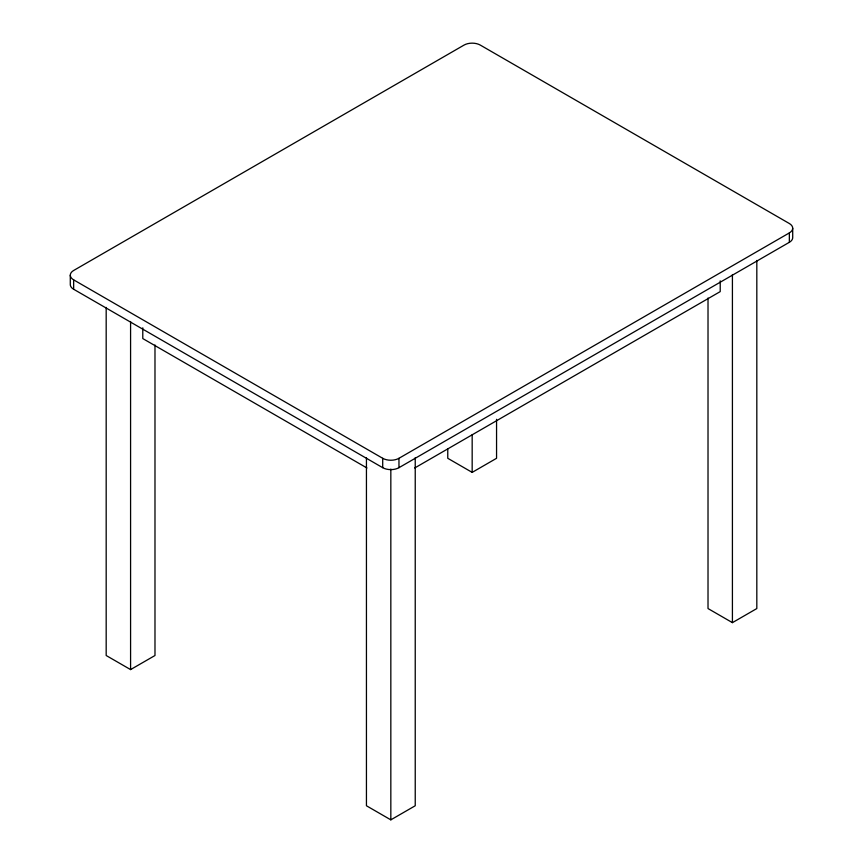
<?xml version="1.0" encoding="UTF-8"?>
<svg xmlns="http://www.w3.org/2000/svg" width="863" height="863" viewBox="0 0 863 863"><rect width="100%" height="100%" fill="white"/><g stroke="black" fill="none" stroke-linecap="round" stroke-linejoin="round"><path stroke-width="1.29" d="M73.657 279.871L382.708 458.296A11.499 6.645 0 0 0 398.965 458.296L789.343 232.913A11.499 6.645 0 0 0 789.343 223.517L480.292 45.092A11.499 6.645 0 0 0 464.035 45.092L73.657 270.475A11.499 6.645 0 0 0 73.657 279.871L73.657 289.256L382.708 467.681A11.499 6.645 0 0 0 398.965 467.681L789.343 242.309A11.499 6.645 0 0 0 792.709 237.605L792.709 228.22M414.693 467.994L720.217 291.608L720.217 280.874M106.181 307.411L106.181 655.513L130.583 669.591L154.984 655.513L154.984 344.963M447.768 448.889L447.768 458.296L472.169 472.385L496.559 458.296L496.559 419.321M366.441 457.67L366.441 805.762L390.831 819.85L415.232 805.762L415.232 457.67M708.016 298.005L708.016 608.555L732.417 622.644L756.819 608.555L756.819 260.453M366.958 467.983L142.783 338.566L142.783 327.832M789.343 232.913L789.343 242.309M732.417 274.542L732.417 622.644M472.169 434.747L472.169 472.385M398.965 458.296L398.965 467.681M390.831 469.062L390.831 819.85M382.708 458.296L382.708 467.681M130.583 321.5L130.583 669.591M70.291 275.168L70.291 284.563A11.499 6.645 0 0 0 73.657 289.256"/></g></svg>
